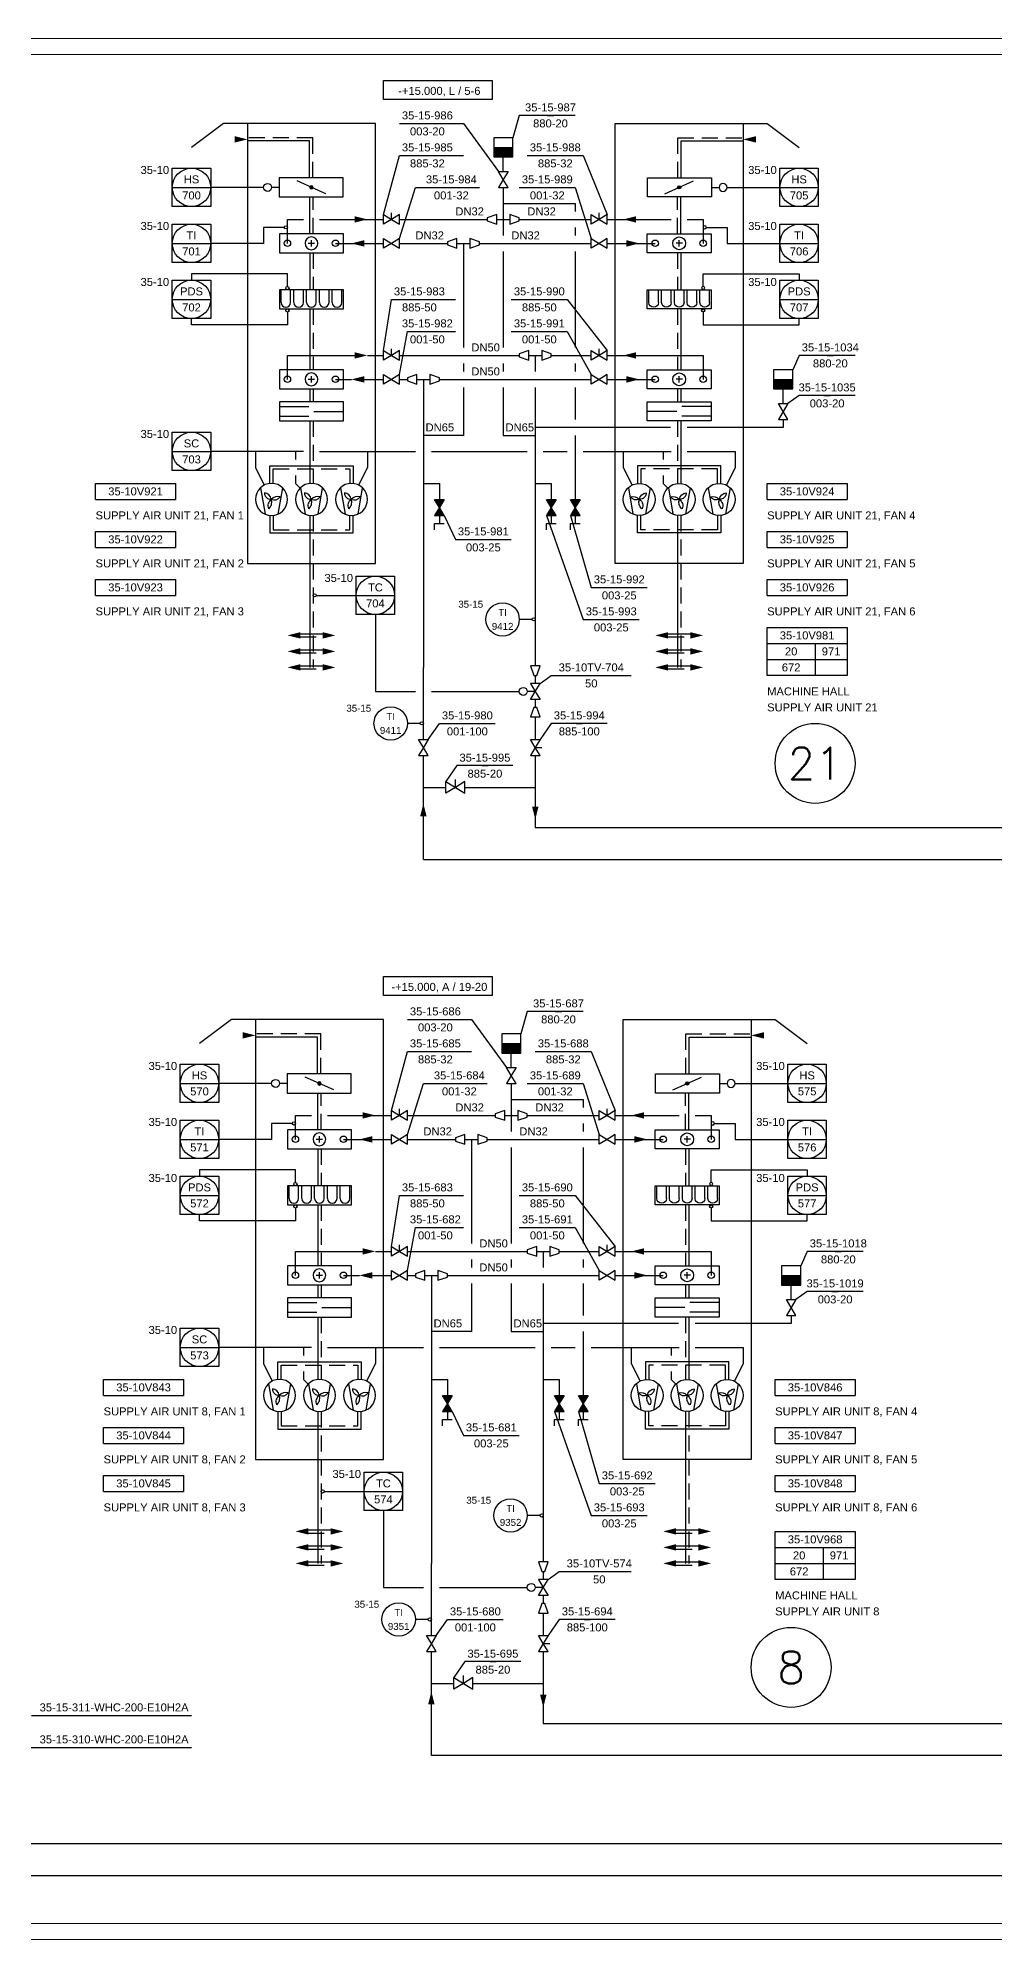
# Model space of a CAD drawing. Header units: millimetres. Extents: x 278 to 9444, y -5 to 599.
# Drawn here: x 3417 to 3716, y 0 to 594 of the extents above; entities that cross this region are included whole.
import ezdxf
from ezdxf.enums import TextEntityAlignment as Align

# ---------------------------------------------------------------- set-up
doc = ezdxf.new("R2010")
doc.units = ezdxf.units.MM
doc.header["$LTSCALE"] = 10
doc.header["$MEASUREMENT"] = 0
doc.linetypes.add('DASHED', pattern=[0.75, 0.5, -0.25])
for name, color, linetype in [('P-A-SHEET', 3, 'Continuous'), ('P-AIR', 7, 'Continuous'), ('P-CVPOS', 7, 'Continuous'), ('P-FAN_POS', 7, 'Continuous'), ('P-FITTINGS', 7, 'Continuous'), ('P-HEATING_WATER', 3, 'Continuous'), ('P-INSTRPOS', 7, 'Continuous'), ('P-INSTRPOS_TEXTS', 7, 'Continuous'), ('P-INSTRU', 7, 'Continuous'), ('P-LINEPOS', 7, 'Continuous'), ('P-OTHER', 7, 'Continuous'), ('P-PUMP_POS', 7, 'Continuous'), ('P-PUMPS', 7, 'Continuous'), ('P-SYMB', 7, 'Continuous'), ('P-TEXT', 7, 'Continuous'), ('P-UNIT', 7, 'Continuous'), ('P-VALVEPOS', 7, 'Continuous'), ('P-VENTS', 7, 'Continuous'), ('P-WATER', 3, 'Continuous')]:
    doc.layers.add(name, color=color, linetype=linetype)
doc.styles.add('ARIAL', font='arial.ttf')
doc.styles.add('ROMANS', font='ROMANS.SHX')

# ---------------------------------------------------------------- blocks, each defined once
blk = doc.blocks.new('P7A5102')
at = {"color": 0, "linetype": 'ByBlock'}
for p, q in [((3, 10), (-3, 10)), ((-3, 10), (-3, -10)), ((3, -10), (3, 10)), ((-1, 0), (1, 0)), ((0, 1), (0, -1)), ((-3, -10), (3, -10))]:
    blk.add_line(p, q, dxfattribs=at)
for start, end in [(90, 270), (270, 90)]:
    blk.add_arc((0, 0), 2, start, end, dxfattribs=at)
blk = doc.blocks.new('P7A5222')
at = {"color": 0, "linetype": 'ByBlock'}
for p, q in [((-1.5, 10), (-1.5, 0.77)), ((1.5, 10), (1.5, 0.77)), ((0, -0.74), (0, -10))]:
    blk.add_line(p, q, dxfattribs=at)
blk.add_lwpolyline([(-3, 10), (-3, -10), (3, -10), (3, 10)], close=True, dxfattribs=at)
blk = doc.blocks.new('P7A0214')
at = {"color": 0, "linetype": 'ByBlock'}
for p, q in [((-3.6, 3.4), (4.6, 2)), ((-3.6, -3.4), (4.6, -2))]:
    blk.add_line(p, q, dxfattribs=at)
blk.add_lwpolyline([(0, 5, 1), (0, -5, 1)], format="xyb", close=True, dxfattribs=at)
for centre, radius, start, end in [((1.93, 2), 2.83, 164.98288, 226.8997), ((-2.2, 0.83), 2.38, 337.75098, 53.61565), ((0.88, -2.55), 2.64, 39.79777, 109.4011), ((0.4, -2.57), 2.53, 99.09028, 170.90972), ((-2, -0.17), 2, 267.13759, 2.86241), ((2, 1.33), 2.44, 214.99202, 292.24902)]:
    blk.add_arc(centre, radius, start, end, dxfattribs=at)
blk = doc.blocks.new('P7A5202')
at = {"linetype": 'Continuous'}
h = blk.add_hatch(color=0, dxfattribs=at)
edge = h.paths.add_edge_path()
edge.add_arc((0, 0), 0.5, 270, 450)
edge.add_arc((0, 0), 0.5, 90, 270)
at = {"color": 0, "linetype": 'ByBlock'}
blk.add_line((-2, -4.5), (2, 4.5), dxfattribs=at)
blk.add_lwpolyline([(3, -9.92), (3, 10.08), (-3, 10.08), (-3, -9.92)], close=True, dxfattribs=at)
at = {"color": 0, "linetype": 'Continuous'}
for start, end in [(90, 270), (270, 90)]:
    blk.add_arc((0, 0), 0.5, start, end, dxfattribs=at)
blk = doc.blocks.new('P7A5106')
at = {"color": 0, "linetype": 'ByBlock'}
for p, q in [((3, 10), (-3, 10)), ((-3, 10), (-3, -10)), ((-1, 9.5), (3, 9.5)), ((-1, 6.5), (3, 6.5)), ((3, -10), (3, 10)), ((-1, 5.5), (3, 5.5)), ((-1, 2.5), (3, 2.5)), ((-1, 1.5), (3, 1.5)), ((-1, -1.5), (3, -1.5)), ((-1, -2.5), (3, -2.5)), ((-1, -5.5), (3, -5.5)), ((-3, -10), (3, -10)), ((-1, -6.5), (3, -6.5)), ((-1, -9.5), (3, -9.5))]:
    blk.add_line(p, q, dxfattribs=at)
for centre in [(-1, 8), (-1, 4), (-1, 0), (-1, -4), (-1, -8)]:
    blk.add_arc(centre, 1.5, 90, 270, dxfattribs=at)
blk = doc.blocks.new('P7A1305')
at = {"color": 0, "linetype": 'ByBlock'}
blk.add_solid([(-4, -1), (-4, 1), (0, 0)], dxfattribs=at)
blk = doc.blocks.new('P7A1210')
at = {"color": 0, "linetype": 'ByBlock'}
blk.add_lwpolyline([(-3, 1.5), (-3, -1.5), (0, -0.5), (0, 0.5)], close=True, dxfattribs=at)
blk = doc.blocks.new('PPI_1204A')
at = {"color": 0, "linetype": 'ByBlock'}
for p, q in [((-6, -6), (-6, 6)), ((-6, 6), (6, 6)), ((6, 6), (6, -6)), ((-6, 0), (6, 0)), ((6, -6), (-6, -6))]:
    blk.add_line(p, q, dxfattribs=at)
blk.add_circle((0, 0), 6, dxfattribs=at)
blk = doc.blocks.new('P7A1100')
at = {"color": 0, "linetype": 'ByBlock'}
for points in [[(-3, -1.8), (-3, 1.8), (0, 0)], [(3, -1.8), (3, 1.8), (0, 0)]]:
    blk.add_lwpolyline(points, close=True, dxfattribs=at)
blk = doc.blocks.new('CVR4349')
at = {"color": 0, "linetype": 'Continuous'}
blk.add_lwpolyline([(-1.5, 4.5, -1), (1.5, 4.5, -1), (-1.5, 4.5)], format="xyb", close=True, dxfattribs=at)
blk.add_lwpolyline([(0, 0), (0, 3)], dxfattribs=at)
at = {"layer": 'P-VENTS', "color": 0, "linetype": 'Continuous'}
for points in [[(-3, -1.8), (-3, 1.8), (0, 0)], [(3, -1.8), (3, 1.8), (0, 0)]]:
    blk.add_lwpolyline(points, close=True, dxfattribs=at)
blk = doc.blocks.new('P7A1172')
at = {"color": 0, "linetype": 'ByBlock'}
blk.add_line((0, 0), (0, 2.5), dxfattribs=at)
for points in [[(-3, 1.8), (0, 0), (-3, -1.8)], [(0, 0), (3, -1.8), (3, 1.8)]]:
    blk.add_lwpolyline(points, close=True, dxfattribs=at)
blk = doc.blocks.new('P7A1208')
at = {"color": 0, "linetype": 'ByBlock'}
for p, q in [((-3, 0), (-3, -3)), ((3, -3), (3, 0)), ((-3, -3), (3, -3))]:
    blk.add_line(p, q, dxfattribs=at)
blk.add_lwpolyline([(3, 3), (-3, 3), (-3, 0), (3, 0)], close=True, dxfattribs=at)
blk.add_solid([(-3, 0), (3, 0), (-3, -3), (3, -3)], dxfattribs=at)
blk = doc.blocks.new('PRR4AF3')
h = blk.add_hatch(color=0)
h.dxf.hatch_style = 1
h.paths.add_polyline_path([(-3, -1.8), (-3, 1.8), (0, 0)])
h.paths.add_polyline_path([(3, -1.8), (3, 1.8), (0, 0)])
at = {"layer": 'P-VENTS', "color": 0, "linetype": 'Continuous'}
for points in [[(-3, -1.8), (-3, 1.8), (0, 0)], [(3, -1.8), (3, 1.8), (0, 0)]]:
    blk.add_lwpolyline(points, close=True, dxfattribs=at)
blk = doc.blocks.new('P7A1212')
at = {"color": 0, "linetype": 'ByBlock'}
for p, q in [((0, -1.5), (0, 1.5)), ((2, -1.5), (0, -1.5))]:
    blk.add_line(p, q, dxfattribs=at)
blk = doc.blocks.new('PPI_0101B')
at = {"color": 0, "linetype": 'ByBlock'}
blk.add_line((0, 1), (0, 5), dxfattribs=at)
blk.add_circle((0, 0.5), 0.5, dxfattribs=at)
blk = doc.blocks.new('PPI_0900A')
at = {"color": 0, "linetype": 'ByBlock'}
blk.add_line((-1, 0), (1, 0), dxfattribs=at)
blk = doc.blocks.new('PPI_1200A')
at = {"color": 0, "linetype": 'ByBlock'}
blk.add_circle((0, 0), 6, dxfattribs=at)
blk = doc.blocks.new('PPI_1000A')
at = {"color": 0, "linetype": 'ByBlock'}
blk.add_line((-1, 0), (1, 0), dxfattribs=at)
blk = doc.blocks.new('PPI_1100A')
at = {"color": 0, "linetype": 'ByBlock'}
blk.add_line((0, 0), (2, 0), dxfattribs=at)
blk = doc.blocks.new('PPI_0601A-25')
at = {"color": 0, "linetype": 'ByBlock'}
for p, q in [((0, 0), (25, 0)), ((0, -15), (0, 0)), ((25, 0), (25, -15)), ((0, -5), (25, -5)), ((15, -5), (15, -15)), ((0, -10), (25, -10)), ((25, -15), (0, -15))]:
    blk.add_line(p, q, dxfattribs=at)
blk = doc.blocks.new('PPI_060AA-25')
at = {"color": 0, "linetype": 'ByBlock'}
for p, q in [((0, -5), (0, 0)), ((0, 0), (25, 0)), ((25, 0), (25, -5)), ((0, -5), (25, -5))]:
    blk.add_line(p, q, dxfattribs=at)

msp = doc.modelspace()

# ---------------------------------------------------------------- linework, layer by layer
at = {"layer": 'P-A-SHEET', "color": 7, "const_width": 0.35}
for points in [[(282.5, 0), (9438.5, 0), (9438.5, 594), (282.5, 594)], [(287.5, 5), (9433.5, 5), (9433.5, 589), (287.5, 589)]]:
    msp.add_lwpolyline(points, close=True, dxfattribs=at)
at = {"layer": 'P-AIR', "linetype": 'DASHED'}
for points in [[(3502.92, 550.5), (3502.92, 563), (3482.5, 563)], [(3617.08, 550.5), (3617.08, 563), (3637.5, 563)], [(3503, 533), (3503, 544.5)], [(3617, 533), (3617, 544.5)], [(3503, 527.04), (3503, 515.54)], [(3617, 527.04), (3617, 515.54)], [(3503, 509.54), (3503, 490.54)], [(3617, 509.54), (3617, 490.54)], [(3503, 484.54), (3503, 480.5)], [(3617, 484.54), (3617, 480.5)], [(3503, 474.5), (3503, 454.97)], [(3617, 474.5), (3617, 454.97)], [(3490.5, 455), (3490.5, 459.5), (3514.5, 459.5), (3514.5, 455)], [(3629.5, 455), (3629.5, 459.5), (3605.5, 459.5), (3605.5, 455)], [(3490.5, 445), (3490.5, 440.5), (3514.5, 440.5), (3514.5, 445)], [(3503, 445), (3503, 397.5)], [(3629.5, 445), (3629.5, 440.5), (3605.5, 440.5), (3605.5, 445)], [(3618, 445), (3618, 397.5)], [(3499, 407), (3506, 407)], [(3614, 407), (3621, 407)], [(3499, 402), (3506, 402)], [(3614, 402), (3621, 402)], [(3499, 397), (3506, 397)], [(3614, 397), (3621, 397)], [(3505.42, 270.5), (3505.42, 283), (3485, 283)], [(3619.58, 270.5), (3619.58, 283), (3640, 283)], [(3505.5, 253), (3505.5, 264.5)], [(3619.5, 253), (3619.5, 264.5)], [(3505.5, 247.04), (3505.5, 235.54)], [(3619.5, 247.04), (3619.5, 235.54)], [(3505.5, 229.54), (3505.5, 210.54)], [(3619.5, 229.54), (3619.5, 210.54)], [(3505.5, 204.54), (3505.5, 200.5)], [(3619.5, 204.54), (3619.5, 200.5)], [(3505.5, 194.5), (3505.5, 174.97)], [(3619.5, 194.5), (3619.5, 174.97)], [(3493, 175), (3493, 179.5), (3517, 179.5), (3517, 175)], [(3632, 175), (3632, 179.5), (3608, 179.5), (3608, 175)], [(3493, 165), (3493, 160.5), (3517, 160.5), (3517, 165)], [(3505.5, 165), (3505.5, 117.5)], [(3632, 165), (3632, 160.5), (3608, 160.5), (3608, 165)], [(3620.5, 165), (3620.5, 117.5)], [(3501.5, 127), (3508.5, 127)], [(3616.5, 127), (3623.5, 127)], [(3501.5, 122), (3508.5, 122)], [(3616.5, 122), (3623.5, 122)], [(3501.5, 117), (3508.5, 117)], [(3616.5, 117), (3623.5, 117)]]:
    msp.add_lwpolyline(points, dxfattribs=at)
at = {"layer": 'P-AIR'}
for points in [[(3501.92, 550.5), (3501.92, 562), (3482.5, 562)], [(3618.08, 550.5), (3618.08, 562), (3637.5, 562)], [(3502, 533), (3502, 544.5)], [(3618, 533), (3618, 544.5)], [(3502, 527.04), (3502, 515.54)], [(3618, 527.04), (3618, 515.54)], [(3502, 509.54), (3502, 490.54)], [(3618, 509.54), (3618, 490.54)], [(3502, 484.54), (3502, 480.5)], [(3618, 484.54), (3618, 480.5)], [(3502, 474.5), (3502, 454.97)], [(3618, 474.5), (3618, 454.97)], [(3489.5, 455), (3489.5, 460.5), (3515.5, 460.5), (3515.5, 455)], [(3630.5, 455), (3630.5, 460.5), (3604.5, 460.5), (3604.5, 455)], [(3489.5, 445), (3489.5, 439.5), (3515.5, 439.5), (3515.5, 445)], [(3502, 445), (3502, 397.5)], [(3630.5, 445), (3630.5, 439.5), (3604.5, 439.5), (3604.5, 445)], [(3617, 445), (3617, 397.5)], [(3499, 408), (3506, 408)], [(3614, 408), (3621, 408)], [(3499, 403), (3506, 403)], [(3614, 403), (3621, 403)], [(3499, 398), (3506, 398)], [(3614, 398), (3621, 398)], [(3504.42, 270.5), (3504.42, 282), (3485, 282)], [(3620.58, 270.5), (3620.58, 282), (3640, 282)], [(3504.5, 253), (3504.5, 264.5)], [(3620.5, 253), (3620.5, 264.5)], [(3504.5, 247.04), (3504.5, 235.54)], [(3620.5, 247.04), (3620.5, 235.54)], [(3504.5, 229.54), (3504.5, 210.54)], [(3620.5, 229.54), (3620.5, 210.54)], [(3504.5, 204.54), (3504.5, 200.5)], [(3620.5, 204.54), (3620.5, 200.5)], [(3504.5, 194.5), (3504.5, 174.97)], [(3620.5, 194.5), (3620.5, 174.97)], [(3492, 175), (3492, 180.5), (3518, 180.5), (3518, 175)], [(3633, 175), (3633, 180.5), (3607, 180.5), (3607, 175)], [(3492, 165), (3492, 159.5), (3518, 159.5), (3518, 165)], [(3504.5, 165), (3504.5, 117.5)], [(3633, 165), (3633, 159.5), (3607, 159.5), (3607, 165)], [(3619.5, 165), (3619.5, 117.5)], [(3501.5, 128), (3508.5, 128)], [(3616.5, 128), (3623.5, 128)], [(3501.5, 123), (3508.5, 123)], [(3616.5, 123), (3623.5, 123)], [(3501.5, 118), (3508.5, 118)], [(3616.5, 118), (3623.5, 118)]]:
    msp.add_lwpolyline(points, dxfattribs=at)
at = {"layer": 'P-CVPOS'}
for points in [[(3574, 392.5), (3577.5, 395), (3602.5, 395)], [(3576.5, 112.5), (3580, 115), (3602.5, 115)]]:
    msp.add_lwpolyline(points, dxfattribs=at)
at = {"layer": 'P-HEATING_WATER'}
for points in [[(3562.5, 552.5), (3562.5, 557.5)], [(3650, 480), (3650, 485)], [(3565, 272.5), (3565, 277.5)], [(3652.5, 200), (3652.5, 205)]]:
    msp.add_lwpolyline(points, dxfattribs=at)
at = {"layer": 'P-INSTRPOS'}
for points in [[(3487.5, 547.5), (3471, 547.5)], [(3632.5, 547.5), (3649, 547.5)], [(3490, 535), (3487.5, 535), (3487.5, 530), (3471, 530)], [(3630, 535), (3632.5, 535), (3632.5, 530), (3649, 530)], [(3495, 520.54), (3465, 520.54), (3465, 518.5)], [(3625, 520.54), (3655, 520.54), (3655, 518.5)], [(3495, 504.54), (3465, 504.54), (3465, 506.5)], [(3625, 504.54), (3655, 504.54), (3655, 506.5)], [(3500, 465), (3471, 465)], [(3507.5, 420), (3516.5, 420)], [(3522.5, 414), (3522.5, 390), (3535, 390)], [(3490, 267.5), (3473.5, 267.5)], [(3635, 267.5), (3651.5, 267.5)], [(3492.5, 255), (3490, 255), (3490, 250), (3473.5, 250)], [(3632.5, 255), (3635, 255), (3635, 250), (3651.5, 250)], [(3497.5, 240.54), (3467.5, 240.54), (3467.5, 238.5)], [(3497.5, 240.54), (3467.5, 240.54), (3467.5, 238.5)], [(3627.5, 240.54), (3657.5, 240.54), (3657.5, 238.5)], [(3497.5, 224.54), (3467.5, 224.54), (3467.5, 226.5)], [(3497.5, 224.54), (3467.5, 224.54), (3467.5, 226.5)], [(3627.5, 224.54), (3657.5, 224.54), (3657.5, 226.5)], [(3502.5, 185), (3473.5, 185)], [(3525, 134), (3525, 110), (3537.5, 110)]]:
    msp.add_lwpolyline(points, dxfattribs=at)
at = {"layer": 'P-INSTRU'}
msp.add_lwpolyline([(3510, 140), (3519, 140)], dxfattribs=at)
for centre in [(3495, 530.04), (3510, 530.04), (3610, 530.04), (3625, 530.04), (3495, 487.54), (3510, 487.54), (3610, 487.54), (3625, 487.54), (3497.5, 250.04), (3512.5, 250.04), (3612.5, 250.04), (3627.5, 250.04), (3497.5, 207.54), (3512.5, 207.54), (3612.5, 207.54), (3627.5, 207.54)]:
    msp.add_circle(centre, 1, dxfattribs=at)
at = {"layer": 'P-OTHER'}
for points in [[(3524.99, 580.93), (3559.03, 580.93), (3559.03, 575), (3524.99, 575), (3524.99, 580.93)], [(3530, 567.5), (3550, 567.5), (3561, 552.5)], [(3585, 570), (3567.5, 570), (3565.5, 563)], [(3570, 557.5), (3587.5, 557.5), (3595, 539)], [(3567.5, 547.5), (3585, 547.5), (3590, 531.5)], [(3565, 512.5), (3582.5, 512.5), (3595, 496.5)], [(3565, 502.5), (3582.5, 502.5), (3590, 489)], [(3672.5, 495), (3655, 495), (3653, 490.5)], [(3672.5, 482.5), (3655, 482.5), (3651.5, 480)], [(3485, 465), (3485, 460), (3487.76, 454.47)], [(3497.5, 465), (3497.5, 462.5)], [(3505, 465), (3535, 465)], [(3505, 465), (3520, 465), (3520, 460), (3517.24, 454.47)], [(3540, 465), (3570, 465)], [(3575, 465), (3582.5, 465)], [(3587.5, 465), (3615, 465)], [(3600, 465), (3600, 460), (3602.76, 454.47)], [(3612.5, 465), (3612.5, 462.5)], [(3620, 465), (3635, 465), (3635, 460), (3632.24, 454.47)], [(3497.5, 457.5), (3497.5, 455), (3498.96, 453.54)], [(3612.5, 457.5), (3612.5, 455), (3613.96, 453.54)], [(3540, 390), (3567.5, 390)], [(3595, 380), (3577.5, 380), (3574, 375)], [(3565.5, 366.8), (3548, 366.8), (3544.5, 361.8)], [(3524.99, 300.92), (3559.03, 300.92), (3559.03, 295), (3524.99, 295), (3524.99, 300.92)], [(3532.5, 287.5), (3552.5, 287.5), (3563.5, 272.5)], [(3587.5, 290), (3570, 290), (3568, 283)], [(3572.5, 277.5), (3590, 277.5), (3597.5, 259)], [(3570, 267.5), (3587.5, 267.5), (3592.5, 251.5)], [(3567.5, 232.5), (3585, 232.5), (3597.5, 216.5)], [(3567.5, 222.5), (3585, 222.5), (3592.5, 209)], [(3675, 215), (3657.5, 215), (3655.5, 210.5)], [(3675, 202.5), (3657.5, 202.5), (3654, 200)], [(3487.5, 185), (3487.5, 180), (3490.26, 174.47)], [(3500, 185), (3500, 182.5)], [(3507.5, 185), (3522.5, 185), (3522.5, 180), (3519.74, 174.47)], [(3507.5, 185), (3537.5, 185)], [(3542.5, 185), (3572.5, 185)], [(3577.5, 185), (3585, 185)], [(3590, 185), (3617.5, 185)], [(3602.5, 185), (3602.5, 180), (3605.26, 174.47)], [(3615, 185), (3615, 182.5)], [(3622.5, 185), (3637.5, 185), (3637.5, 180), (3634.74, 174.47)], [(3500, 177.5), (3500, 175), (3501.46, 173.54)], [(3615, 177.5), (3615, 175), (3616.46, 173.54)], [(3542.5, 110), (3570, 110)], [(3597.5, 100), (3580, 100), (3576.5, 95)], [(3568, 86.8), (3550.5, 86.8), (3547, 81.8)], [(3415, 70), (3465, 70)], [(3405, 60), (3465, 60)]]:
    msp.add_lwpolyline(points, dxfattribs=at)
at = {"layer": 'P-OTHER', "color": 0, "linetype": 'Continuous'}
for points in [[(3488.8, 546.25, -1), (3488.8, 548.75, -1), (3488.8, 546.25)], [(3631.2, 546.25, 1), (3631.2, 548.75, 1), (3631.2, 546.25)], [(3491.3, 266.25, -1), (3491.3, 268.75, -1), (3491.3, 266.25)], [(3633.7, 266.25, 1), (3633.7, 268.75, 1), (3633.7, 266.25)]]:
    msp.add_lwpolyline(points, format="xyb", close=True, dxfattribs=at)
for points in [[(3492.42, 547.5), (3490.05, 547.5)], [(3627.58, 547.5), (3629.95, 547.5)], [(3494.92, 267.5), (3492.55, 267.5)], [(3630.08, 267.5), (3632.45, 267.5)]]:
    msp.add_lwpolyline(points, dxfattribs=at)
at = {"layer": 'P-OTHER'}
for centre in [(3660, 367.5), (3652.5, 85)]:
    msp.add_circle(centre, 12.5, dxfattribs=at)
at = {"layer": 'P-UNIT'}
for points in [[(3482.5, 567.5), (3475, 567.5), (3465, 560)], [(3637.5, 567.5), (3645, 567.5), (3655, 560)], [(3485, 287.5), (3477.5, 287.5), (3467.5, 280)], [(3640, 287.5), (3647.5, 287.5), (3657.5, 280)]]:
    msp.add_lwpolyline(points, dxfattribs=at)
for points in [[(3522.5, 430), (3522.5, 567.5), (3482.5, 567.5), (3482.5, 430)], [(3597.5, 430), (3597.5, 567.5), (3637.5, 567.5), (3637.5, 430)], [(3525, 150), (3525, 287.5), (3485, 287.5), (3485, 150)], [(3600, 150), (3600, 287.5), (3640, 287.5), (3640, 150)]]:
    msp.add_lwpolyline(points, close=True, dxfattribs=at)
at = {"layer": 'P-VALVEPOS'}
for points in [[(3525, 539), (3530, 557.5), (3550, 557.5)], [(3530, 531.5), (3535, 547.5), (3555, 547.5)], [(3525, 496.5), (3527.5, 512.5), (3547.5, 512.5)], [(3530, 489), (3532.5, 502.5), (3547.5, 502.5)], [(3544, 445), (3547.5, 437.5), (3565, 437.5)], [(3576, 445), (3587.5, 412.5), (3605, 412.5)], [(3583.5, 445), (3590, 422.5), (3607.5, 422.5)], [(3539, 375), (3542.5, 380), (3560, 380)], [(3527.5, 259), (3532.5, 277.5), (3552.5, 277.5)], [(3532.5, 251.5), (3537.5, 267.5), (3557.5, 267.5)], [(3527.5, 216.5), (3530, 232.5), (3550, 232.5)], [(3532.5, 209), (3535, 222.5), (3550, 222.5)], [(3546.5, 165), (3550, 157.5), (3567.5, 157.5)], [(3578.5, 165), (3590, 132.5), (3607.5, 132.5)], [(3586, 165), (3592.5, 142.5), (3610, 142.5)], [(3541.5, 95), (3545, 100), (3562.5, 100)]]:
    msp.add_lwpolyline(points, dxfattribs=at)
at = {"layer": 'P-WATER'}
for points in [[(3562.5, 547.5), (3562.5, 537.5)], [(3562.5, 542.5), (3585, 542.5), (3585, 540)], [(3495, 530), (3495, 537.5), (3500, 537.5)], [(3505, 537.5), (3525, 537.5)], [(3530, 537.5), (3557.5, 537.5)], [(3560.5, 537.5), (3564.5, 537.5)], [(3562.5, 537.5), (3562.5, 532.5)], [(3567.5, 537.5), (3590, 537.5)], [(3585, 535), (3585, 532.5)], [(3595, 537.5), (3615, 537.5)], [(3620, 537.5), (3625, 537.5), (3625, 530)], [(3510, 530), (3525, 530)], [(3530, 530), (3545, 530)], [(3548, 530), (3552, 530)], [(3550, 530), (3550, 497.5)], [(3555, 530), (3590, 530)], [(3595, 530), (3610, 530)], [(3562.5, 527.5), (3562.5, 497.5)], [(3585, 527.5), (3585, 497.5)], [(3495, 487.5), (3495, 495), (3516, 495)], [(3520, 495), (3525, 495)], [(3530, 495), (3567.5, 495)], [(3570.5, 495), (3574.5, 495)], [(3572.5, 495), (3572.5, 490)], [(3577.5, 495), (3590, 495)], [(3595, 495), (3625, 495), (3625, 487.5)], [(3510, 487.5), (3515, 487.5)], [(3519, 487.5), (3525, 487.5)], [(3530, 487.5), (3532.5, 487.5)], [(3535.5, 487.5), (3539.5, 487.5)], [(3537.5, 487.5), (3537.5, 397.5)], [(3542.5, 487.5), (3590, 487.5)], [(3550, 492.5), (3550, 490)], [(3562.5, 492.5), (3562.5, 490)], [(3585, 492.5), (3585, 490)], [(3595, 487.5), (3610, 487.5)], [(3550, 485), (3550, 470)], [(3562.5, 485), (3562.5, 470)], [(3572.5, 485), (3572.5, 470)], [(3585, 485), (3585, 475)], [(3550, 470), (3537.5, 470)], [(3562.5, 470), (3572.5, 470)], [(3614.76, 472.5), (3572.5, 472.5)], [(3572.5, 470), (3572.5, 398)], [(3585, 470), (3585, 450)], [(3650, 475), (3650, 472.5), (3620, 472.5)], [(3537.5, 455), (3542.5, 455), (3542.5, 450)], [(3572.5, 455), (3577.5, 455), (3577.5, 450)], [(3542.5, 445), (3542.5, 442.5)], [(3577.5, 445), (3577.5, 442.5)], [(3585, 445), (3585, 442.5)], [(3537.5, 375), (3537.5, 397.5)], [(3572.5, 395), (3572.5, 392.5)], [(3572.5, 387.5), (3572.5, 385)], [(3572.5, 382), (3572.5, 375)], [(3537.5, 337.5), (3537.5, 367.5), (3537.5, 370)], [(3572.5, 370), (3572.5, 347.5)], [(3537.5, 360), (3544.5, 360)], [(3550.5, 360), (3572.5, 360)], [(3572.5, 347.5), (3840, 347.5)], [(3537.5, 337.5), (3840, 337.5)], [(3565, 267.5), (3565, 257.5)], [(3565, 262.5), (3587.5, 262.5), (3587.5, 260)], [(3497.5, 250), (3497.5, 257.5), (3502.5, 257.5)], [(3507.5, 257.5), (3527.5, 257.5)], [(3532.5, 257.5), (3560, 257.5)], [(3563, 257.5), (3567, 257.5)], [(3565, 257.5), (3565, 252.5)], [(3570, 257.5), (3592.5, 257.5)], [(3597.5, 257.5), (3617.5, 257.5)], [(3622.5, 257.5), (3627.5, 257.5), (3627.5, 250)], [(3512.5, 250), (3527.5, 250)], [(3532.5, 250), (3547.5, 250)], [(3550.5, 250), (3554.5, 250)], [(3552.5, 250), (3552.5, 217.5)], [(3557.5, 250), (3592.5, 250)], [(3587.5, 255), (3587.5, 252.5)], [(3597.5, 250), (3612.5, 250)], [(3565, 247.5), (3565, 217.5)], [(3587.5, 247.5), (3587.5, 217.5)], [(3497.5, 207.5), (3497.5, 215), (3518.5, 215)], [(3522.5, 215), (3527.5, 215)], [(3532.5, 215), (3570, 215)], [(3573, 215), (3577, 215)], [(3575, 215), (3575, 210)], [(3580, 215), (3592.5, 215)], [(3597.5, 215), (3627.5, 215), (3627.5, 207.5)], [(3552.5, 212.5), (3552.5, 210)], [(3565, 212.5), (3565, 210)], [(3587.5, 212.5), (3587.5, 210)], [(3512.5, 207.5), (3517.5, 207.5)], [(3521.5, 207.5), (3527.5, 207.5)], [(3532.5, 207.5), (3535, 207.5)], [(3538, 207.5), (3542, 207.5)], [(3540, 207.5), (3540, 117.5)], [(3545, 207.5), (3592.5, 207.5)], [(3552.5, 205), (3552.5, 190)], [(3565, 205), (3565, 190)], [(3575, 205), (3575, 190)], [(3587.5, 205), (3587.5, 195)], [(3597.5, 207.5), (3612.5, 207.5)], [(3617.26, 192.5), (3575, 192.5)], [(3652.5, 195), (3652.5, 192.5), (3622.5, 192.5)], [(3552.5, 190), (3540, 190)], [(3565, 190), (3575, 190)], [(3575, 190), (3575, 118)], [(3587.5, 190), (3587.5, 170)], [(3540, 175), (3545, 175), (3545, 170)], [(3575, 175), (3580, 175), (3580, 170)], [(3545, 165), (3545, 162.5)], [(3580, 165), (3580, 162.5)], [(3587.5, 165), (3587.5, 162.5)], [(3540, 95), (3540, 117.5)], [(3575, 115), (3575, 112.5)], [(3575, 107.5), (3575, 105)], [(3575, 102), (3575, 95)], [(3840, 57.5), (3540, 57.5), (3540, 90)], [(3575, 90), (3575, 67.5), (3840, 67.5)], [(3398, 20), (6805, 20), (6805, 88.7)], [(3540, 80), (3547, 80)], [(3553, 80), (3575, 80)], [(3398, 30), (6788.5, 30)]]:
    msp.add_lwpolyline(points, dxfattribs=at)

# ---------------------------------------------------------------- block references
at = {"layer": 'P-CVPOS', "color": 140}
for p in [(3590, 395), (3592.5, 115)]:
    msp.add_blockref('PPI_1000A', p, dxfattribs=at)
at = {"layer": 'P-FAN_POS', "color": 140}
for name, p in [('PPI_060AA-25', (3435, 455)), ('PPI_060AA-25', (3645, 455)), ('PPI_060AA-25', (3435, 440)), ('PPI_060AA-25', (3645, 440)), ('PPI_060AA-25', (3435, 425)), ('PPI_060AA-25', (3645, 425)), ('PPI_0601A-25', (3645, 410)), ('PPI_060AA-25', (3437.5, 175)), ('PPI_060AA-25', (3647.5, 175)), ('PPI_060AA-25', (3437.5, 160)), ('PPI_060AA-25', (3647.5, 160)), ('PPI_060AA-25', (3437.5, 145)), ('PPI_060AA-25', (3647.5, 145)), ('PPI_0601A-25', (3647.5, 127.5))]:
    msp.add_blockref(name, p, dxfattribs=at)
at = {"layer": 'P-FITTINGS'}
for p, rotation in [((3557.5, 537.5), 180), ((3545, 530), 180), ((3567.5, 495), 180), ((3532.5, 487.5), 180), ((3532.5, 487.5), 180), ((3572.5, 395), 270), ((3572.5, 385), 89.99999999999999), ((3560, 257.5), 180), ((3547.5, 250), 180), ((3570, 215), 180), ((3535, 207.5), 180), ((3535, 207.5), 180), ((3575, 115), 270), ((3575, 105), 89.99999999999999)]:
    msp.add_blockref('P7A1210', p, dxfattribs=dict(at, rotation=rotation))
for p in [(3567.5, 537.5), (3555, 530), (3577.5, 495), (3542.5, 487.5), (3542.5, 487.5), (3570, 257.5), (3557.5, 250), (3580, 215), (3545, 207.5), (3545, 207.5)]:
    msp.add_blockref('P7A1210', p, dxfattribs=at)
at = {"layer": 'P-INSTRPOS', "color": 140}
for p in [(3465, 547.5), (3655, 547.5), (3465, 530), (3655, 530), (3465, 512.5), (3655, 512.5), (3465, 465), (3522.5, 420), (3467.5, 267.5), (3657.5, 267.5), (3467.5, 250), (3657.5, 250), (3467.5, 232.5), (3657.5, 232.5), (3467.5, 185), (3525, 140)]:
    msp.add_blockref('PPI_1204A', p, dxfattribs=at)
at = {"layer": 'P-INSTRPOS', "color": 140, "xscale": 0.87, "yscale": 0.87, "zscale": 0.87}
for p in [(3562.28, 412.5), (3527.28, 380), (3564.78, 132.5), (3529.78, 100)]:
    msp.add_blockref('PPI_1200A', p, dxfattribs=at)
at = {"layer": 'P-INSTRU', "color": 140}
for p, rotation in [((3495, 535), 90), ((3495, 509.54), 180), ((3625, 509.54), 180), ((3503, 420), 270), ((3572.5, 412.5), 90), ((3537.5, 380), 90), ((3497.5, 255), 90), ((3497.5, 229.54), 180), ((3627.5, 229.54), 180), ((3505.5, 140), 270), ((3575, 132.5), 90), ((3540, 100), 90)]:
    msp.add_blockref('PPI_0101B', p, dxfattribs=dict(at, rotation=rotation))
at = {"layer": 'P-INSTRU', "color": 140, "xscale": -1, "rotation": 270}
for p in [(3625, 535), (3627.5, 255)]:
    msp.add_blockref('PPI_0101B', p, dxfattribs=at)
at = {"layer": 'P-INSTRU', "color": 140}
for p in [(3495, 515.54), (3497.5, 235.54)]:
    msp.add_blockref('PPI_0101B', p, dxfattribs=at)
at = {"layer": 'P-INSTRU', "color": 140, "xscale": -1}
for p in [(3625, 515.54), (3627.5, 235.54)]:
    msp.add_blockref('PPI_0101B', p, dxfattribs=at)
at = {"layer": 'P-LINEPOS', "color": 140}
for p in [(3417.5, 70), (3417.5, 60)]:
    msp.add_blockref('PPI_1100A', p, dxfattribs=at)
at = {"layer": 'P-PUMPS', "rotation": 270}
for p in [(3490, 450), (3502.5, 450), (3515, 450), (3492.5, 170), (3505, 170), (3517.5, 170)]:
    msp.add_blockref('P7A0214', p, dxfattribs=at)
at = {"layer": 'P-PUMPS', "xscale": -1}
for p, rotation in [((3605, 450), 90), ((3617.5, 450), 90), ((3630, 450), 90), ((3607.5, 170), 89.99999999999999), ((3620, 170), 89.99999999999999), ((3632.5, 170), 89.99999999999999)]:
    msp.add_blockref('P7A0214', p, dxfattribs=dict(at, rotation=rotation))
at = {"layer": 'P-SYMB'}
for name, p in [('P7A1305', (3482.5, 562.5)), ('P7A1208', (3562.5, 560)), ('P7A1305', (3520, 537.5)), ('P7A1305', (3520, 495)), ('P7A1208', (3650, 487.5)), ('P7A1305', (3510, 407.5)), ('P7A1305', (3625, 407.5)), ('P7A1305', (3510, 402.5)), ('P7A1305', (3510, 397.5)), ('P7A1305', (3625, 402.5)), ('P7A1305', (3625, 397.5)), ('P7A1305', (3485, 282.5)), ('P7A1208', (3565, 280)), ('P7A1305', (3522.5, 257.5)), ('P7A1305', (3522.5, 215)), ('P7A1208', (3652.5, 207.5)), ('P7A1305', (3512.5, 127.5)), ('P7A1305', (3627.5, 127.5)), ('P7A1305', (3512.5, 122.5)), ('P7A1305', (3627.5, 122.5)), ('P7A1305', (3512.5, 117.5)), ('P7A1305', (3627.5, 117.5))]:
    msp.add_blockref(name, p, dxfattribs=at)
at = {"layer": 'P-SYMB', "xscale": -1}
for p in [(3637.5, 562.5), (3600, 537.5), (3600, 495), (3640, 282.5), (3602.5, 257.5), (3602.5, 215)]:
    msp.add_blockref('P7A1305', p, dxfattribs=at)
at = {"layer": 'P-SYMB'}
for name, p, rotation in [('P7A5202', (3502.5, 547.5), 90), ('P7A5102', (3502.5, 530.04), 90), ('P7A1305', (3515, 530), 180), ('P7A5106', (3502.5, 512.54), 90), ('P7A5102', (3502.5, 487.54), 90), ('P7A1305', (3515, 487.5), 180), ('P7A5222', (3502.5, 477.5), 90), ('P7A1212', (3542.5, 442.5), 270), ('P7A1212', (3577.5, 442.5), 270), ('P7A1212', (3585, 442.5), 270), ('P7A1305', (3495, 407.5), 180), ('P7A1305', (3610, 407.5), 180), ('P7A1305', (3495, 402.5), 180), ('P7A1305', (3495, 397.5), 180), ('P7A1305', (3610, 402.5), 180), ('P7A1305', (3610, 397.5), 180), ('P7A1305', (3537.5, 355), 90), ('P7A1305', (3572.5, 350), 270), ('P7A5202', (3505, 267.5), 90), ('P7A5102', (3505, 250.04), 90), ('P7A1305', (3517.5, 250), 180), ('P7A5106', (3505, 232.54), 90), ('P7A5102', (3505, 207.54), 90), ('P7A1305', (3517.5, 207.5), 180), ('P7A5222', (3505, 197.5), 90), ('P7A1212', (3545, 162.5), 270), ('P7A1212', (3580, 162.5), 270), ('P7A1212', (3587.5, 162.5), 270), ('P7A1305', (3497.5, 127.5), 180), ('P7A1305', (3612.5, 127.5), 180), ('P7A1305', (3497.5, 122.5), 180), ('P7A1305', (3612.5, 122.5), 180), ('P7A1305', (3497.5, 117.5), 180), ('P7A1305', (3612.5, 117.5), 180), ('P7A1305', (3540, 77.5), 90), ('P7A1305', (3575, 72.5), 270)]:
    msp.add_blockref(name, p, dxfattribs=dict(at, rotation=rotation))
at = {"layer": 'P-SYMB', "xscale": -1}
for name, p, rotation in [('P7A5202', (3617.5, 547.5), 270), ('P7A1305', (3605, 530), 180), ('P7A5102', (3617.5, 530.04), 270), ('P7A5106', (3617.5, 512.54), 270), ('P7A1305', (3605, 487.5), 180), ('P7A5102', (3617.5, 487.54), 270), ('P7A5222', (3617.5, 477.5), 270), ('P7A5202', (3620, 267.5), 270), ('P7A1305', (3607.5, 250), 180), ('P7A5102', (3620, 250.04), 270), ('P7A5106', (3620, 232.54), 270), ('P7A1305', (3607.5, 207.5), 180), ('P7A5102', (3620, 207.54), 270), ('P7A5222', (3620, 197.5), 270)]:
    msp.add_blockref(name, p, dxfattribs=dict(at, rotation=rotation))
at = {"layer": 'P-VALVEPOS', "color": 140}
for p in [(3538.75, 567.5), (3577.25, 570), (3538.75, 557.5), (3578.75, 557.5), (3546.25, 547.5), (3576.25, 547.5), (3536.25, 512.5), (3573.75, 512.5), (3538.75, 502.5), (3573.75, 502.5), (3664.75, 495), (3663.75, 482.5), (3556.25, 437.5), (3598.75, 422.5), (3596.25, 412.5), (3551.25, 380), (3586.25, 380), (3556.75, 366.8), (3541.25, 287.5), (3579.75, 290), (3541.25, 277.5), (3581.25, 277.5), (3548.75, 267.5), (3578.75, 267.5), (3538.75, 232.5), (3576.25, 232.5), (3541.25, 222.5), (3576.25, 222.5), (3667.25, 215), (3666.25, 202.5), (3558.75, 157.5), (3601.25, 142.5), (3598.75, 132.5), (3553.75, 100), (3588.75, 100), (3559.25, 86.8)]:
    msp.add_blockref('PPI_0900A', p, dxfattribs=at)
at = {"layer": 'P-VENTS'}
for name, p, xscale, yscale, zscale, rotation in [('P7A1100', (3562.5, 550), 0.8333333333333144, 0.8333333333333144, 0.8333333333333144, 270), ('P7A1100', (3650, 477.5), 0.8333333333333144, 0.8333333333333144, 0.8333333333333144, 270), ('PRR4AF3', (3542.5, 447.5), 0.8333333333339399, 0.8333333333339399, 0.8333333333339399, 270), ('PRR4AF3', (3577.5, 447.5), 0.8333333333339399, 0.8333333333339399, 0.8333333333339399, 270), ('PRR4AF3', (3585, 447.5), 0.8333333333339399, 0.8333333333339399, 0.8333333333339399, 270), ('CVR4349', (3572.5, 390), 0.8333333333339399, 0.8333333333339399, 0.8333333333339399, 89.99999999999999), ('P7A1100', (3537.5, 372.5), 0.8333333333339399, 0.8333333333339399, 0.8333333333339399, 270), ('P7A1172', (3572.5, 372.5), 0.8333333333339399, 0.8333333333339399, 0.8333333333339399, 270), ('P7A1100', (3565, 270), 0.8333333333333144, 0.8333333333333144, 0.8333333333333144, 270), ('P7A1100', (3652.5, 197.5), 0.8333333333333144, 0.8333333333333144, 0.8333333333333144, 270), ('PRR4AF3', (3545, 167.5), 0.8333333333339399, 0.8333333333339399, 0.8333333333339399, 270), ('PRR4AF3', (3580, 167.5), 0.8333333333339399, 0.8333333333339399, 0.8333333333339399, 270), ('PRR4AF3', (3587.5, 167.5), 0.8333333333339399, 0.8333333333339399, 0.8333333333339399, 270), ('CVR4349', (3575, 110), 0.8333333333339399, 0.8333333333339399, 0.8333333333339399, 89.99999999999999), ('P7A1100', (3540, 92.5), 0.8333333333339399, 0.8333333333339399, 0.8333333333339399, 270), ('P7A1172', (3575, 92.5), 0.8333333333339399, 0.8333333333339399, 0.8333333333339399, 270)]:
    msp.add_blockref(name, p, dxfattribs=dict(at, xscale=xscale, yscale=yscale, zscale=zscale, rotation=rotation))
at = {"layer": 'P-VENTS', "xscale": 0.8333333333339399, "yscale": 0.8333333333339399, "zscale": 0.8333333333339399}
for name, p in [('P7A1172', (3527.5, 537.5)), ('P7A1172', (3592.5, 537.5)), ('P7A1100', (3527.5, 530)), ('P7A1100', (3592.5, 530)), ('P7A1172', (3527.5, 495)), ('P7A1172', (3592.5, 495)), ('P7A1100', (3527.5, 487.5)), ('P7A1100', (3592.5, 487.5)), ('P7A1172', (3530, 257.5)), ('P7A1172', (3595, 257.5)), ('P7A1100', (3530, 250)), ('P7A1100', (3595, 250)), ('P7A1172', (3530, 215)), ('P7A1172', (3595, 215)), ('P7A1100', (3530, 207.5)), ('P7A1100', (3595, 207.5))]:
    msp.add_blockref(name, p, dxfattribs=at)
at = {"layer": 'P-VENTS'}
for p in [(3547.5, 360), (3550, 80)]:
    msp.add_blockref('P7A1172', p, dxfattribs=at)

# ---------------------------------------------------------------- texts
at = {"layer": 'P-CVPOS', "color": 140, "style": 'ARIAL'}
for s, p in [('35-10TV-704', (3590, 397.5)), ('50', (3590, 392.5)), ('35-10TV-574', (3592.5, 117.5)), ('50', (3592.5, 112.5))]:
    msp.add_text(s, height=2.5, dxfattribs=at).set_placement(p, align=Align.MIDDLE)
at = {"layer": 'P-FAN_POS', "color": 140, "style": 'ARIAL'}
for s, p in [('35-10V921', (3447.5, 452.5)), ('35-10V924', (3657.5, 452.5)), ('35-10V922', (3447.5, 437.5)), ('35-10V925', (3657.5, 437.5)), ('35-10V923', (3447.5, 422.5)), ('35-10V926', (3657.5, 422.5)), ('35-10V981', (3657.5, 407.5)), ('672', (3652.5, 397.5)), ('20', (3652.5, 402.5)), ('971', (3665, 402.5)), ('35-10V843', (3450, 172.5)), ('35-10V846', (3660, 172.5)), ('35-10V844', (3450, 157.5)), ('35-10V847', (3660, 157.5)), ('35-10V845', (3450, 142.5)), ('35-10V848', (3660, 142.5)), ('35-10V968', (3660, 125)), ('20', (3655, 120)), ('971', (3667.5, 120)), ('672', (3655, 115))]:
    msp.add_text(s, height=2.5, dxfattribs=at).set_placement(p, align=Align.MIDDLE)
for s, p in [('SUPPLY AIR UNIT 21, FAN 1', (3435, 445)), ('SUPPLY AIR UNIT 21, FAN 4', (3645, 445)), ('SUPPLY AIR UNIT 21, FAN 2', (3435, 430)), ('SUPPLY AIR UNIT 21, FAN 5', (3645, 430)), ('SUPPLY AIR UNIT 21, FAN 3', (3435, 415)), ('SUPPLY AIR UNIT 21, FAN 6', (3645, 415)), ('MACHINE HALL', (3645, 390)), ('SUPPLY AIR UNIT 21', (3645, 385)), ('SUPPLY AIR UNIT 8, FAN 1', (3437.5, 165)), ('SUPPLY AIR UNIT 8, FAN 4', (3647.5, 165)), ('SUPPLY AIR UNIT 8, FAN 2', (3437.5, 150)), ('SUPPLY AIR UNIT 8, FAN 5', (3647.5, 150)), ('SUPPLY AIR UNIT 8, FAN 3', (3437.5, 135)), ('SUPPLY AIR UNIT 8, FAN 6', (3647.5, 135)), ('MACHINE HALL', (3647.5, 107.5)), ('SUPPLY AIR UNIT 8', (3647.5, 102.5))]:
    msp.add_text(s, height=2.5, dxfattribs=at).set_placement(p, align=Align.MIDDLE_LEFT)
at = {"layer": 'P-INSTRPOS_TEXTS', "style": 'ARIAL'}
for s, height, p in [('35-10', 2.5, (3458, 551.7)), ('35-10', 2.5, (3648, 551.7)), ('35-10', 2.5, (3458, 534.2)), ('35-10', 2.5, (3648, 534.2)), ('35-10', 2.5, (3458, 516.7)), ('35-10', 2.5, (3648, 516.7)), ('35-10', 2.5, (3458, 469.2)), ('35-10', 2.5, (3515.5, 424.2)), ('35-15', 2.175, (3556.19, 416.15)), ('35-15', 2.175, (3521.19, 383.65)), ('35-10', 2.5, (3460.5, 271.7)), ('35-10', 2.5, (3650.5, 271.7)), ('35-10', 2.5, (3460.5, 254.2)), ('35-10', 2.5, (3650.5, 254.2)), ('35-10', 2.5, (3460.5, 236.7)), ('35-10', 2.5, (3650.5, 236.7)), ('35-10', 2.5, (3460.5, 189.2)), ('35-10', 2.5, (3518, 144.2)), ('35-15', 2.175, (3558.69, 136.15)), ('35-15', 2.175, (3523.69, 103.65))]:
    msp.add_text(s, height=height, dxfattribs=at).set_placement(p, align=Align.RIGHT)
for s, height, p in [('HS', 2.5, (3465, 550)), ('HS', 2.5, (3655, 550)), ('700', 2.5, (3465, 545)), ('705', 2.5, (3655, 545)), ('TI', 2.5, (3465, 532.5)), ('TI', 2.5, (3655, 532.5)), ('701', 2.5, (3465, 527.5)), ('706', 2.5, (3655, 527.5)), ('PDS', 2.5, (3465, 515)), ('702', 2.5, (3465, 510)), ('PDS', 2.5, (3655, 515)), ('707', 2.5, (3655, 510)), ('703', 2.5, (3465, 462.5)), ('SC', 2.5, (3465, 467.5)), ('TC', 2.5, (3522.5, 422.5)), ('704', 2.5, (3522.5, 417.5)), ('9412', 2.175, (3562.28, 410.32)), ('TI', 2.175, (3562.28, 414.67)), ('TI', 2.175, (3527.28, 382.17)), ('9411', 2.175, (3527.28, 377.82)), ('HS', 2.5, (3467.5, 270)), ('HS', 2.5, (3657.5, 270)), ('570', 2.5, (3467.5, 265)), ('575', 2.5, (3657.5, 265)), ('TI', 2.5, (3467.5, 252.5)), ('TI', 2.5, (3657.5, 252.5)), ('571', 2.5, (3467.5, 247.5)), ('576', 2.5, (3657.5, 247.5)), ('PDS', 2.5, (3467.5, 235)), ('PDS', 2.5, (3657.5, 235)), ('572', 2.5, (3467.5, 230)), ('577', 2.5, (3657.5, 230)), ('SC', 2.5, (3467.5, 187.5)), ('573', 2.5, (3467.5, 182.5)), ('TC', 2.5, (3525, 142.5)), ('574', 2.5, (3525, 137.5)), ('9352', 2.175, (3564.78, 130.32)), ('TI', 2.175, (3564.78, 134.67)), ('TI', 2.175, (3529.78, 102.17)), ('9351', 2.175, (3529.78, 97.82))]:
    msp.add_text(s, height=height, dxfattribs=at).set_placement(p, align=Align.MIDDLE)
at = {"layer": 'P-LINEPOS', "color": 140, "style": 'ARIAL'}
for s, p in [('35-15-311-WHC-200-E10H2A', (3417.5, 72.5)), ('35-15-310-WHC-200-E10H2A', (3417.5, 62.5))]:
    msp.add_text(s, height=2.5, dxfattribs=at).set_placement(p, align=Align.MIDDLE_LEFT)
at = {"layer": 'P-PUMP_POS', "style": 'ROMANS'}
for s, p in [('21', (3660, 367.5)), ('8', (3652.5, 85))]:
    msp.add_text(s, height=10, dxfattribs=at).set_placement(p, align=Align.MIDDLE_CENTER)
at = {"layer": 'P-TEXT', "style": 'ARIAL'}
for s, p in [('-+15.000, L / 5-6', (3542.5, 577.5)), ('-+15.000, A / 19-20', (3542.5, 297.5))]:
    msp.add_text(s, height=2.5, dxfattribs=at).set_placement(p, align=Align.MIDDLE)
for s, p in [('DN32', (3547.5, 540)), ('DN32', (3570, 540)), ('DN32', (3535, 532.5)), ('DN32', (3565, 532.5)), ('DN50', (3552.5, 497.5)), ('DN50', (3552.5, 490)), ('DN65', (3538.19, 472.5)), ('DN65', (3563.19, 472.5)), ('DN32', (3547.5, 260)), ('DN32', (3572.5, 260)), ('DN32', (3537.5, 252.5)), ('DN32', (3567.5, 252.5)), ('DN50', (3555, 217.5)), ('DN50', (3555, 210)), ('DN65', (3540.69, 192.5)), ('DN65', (3565.69, 192.5))]:
    msp.add_text(s, height=2.5, dxfattribs=at).set_placement(p, align=Align.MIDDLE_LEFT)
at = {"layer": 'P-VALVEPOS', "color": 140, "style": 'ARIAL'}
for s, p in [('35-15-986', (3538.75, 570)), ('35-15-987', (3577.25, 572.5)), ('003-20', (3538.75, 565)), ('880-20', (3577.25, 567.5)), ('35-15-985', (3538.75, 560)), ('35-15-988', (3578.75, 560)), ('885-32', (3538.75, 555)), ('885-32', (3578.75, 555)), ('35-15-984', (3546.25, 550)), ('35-15-989', (3576.25, 550)), ('001-32', (3546.25, 545)), ('001-32', (3576.25, 545)), ('35-15-983', (3536.25, 515)), ('885-50', (3536.25, 510)), ('35-15-990', (3573.75, 515)), ('885-50', (3573.75, 510)), ('35-15-982', (3538.75, 505)), ('35-15-991', (3573.75, 505)), ('001-50', (3538.75, 500)), ('001-50', (3573.75, 500)), ('35-15-1034', (3664.75, 497.5)), ('880-20', (3664.75, 492.5)), ('35-15-1035', (3663.75, 485)), ('003-20', (3663.75, 480)), ('35-15-981', (3556.25, 440)), ('003-25', (3556.25, 435)), ('35-15-992', (3598.75, 425)), ('35-15-993', (3596.25, 415)), ('003-25', (3598.75, 420)), ('003-25', (3596.25, 410)), ('35-15-980', (3551.25, 382.5)), ('35-15-994', (3586.25, 382.5)), ('001-100', (3551.25, 377.5)), ('885-100', (3586.25, 377.5)), ('35-15-995', (3556.75, 369.3)), ('885-20', (3556.75, 364.3)), ('35-15-686', (3541.25, 290)), ('35-15-687', (3579.75, 292.5)), ('003-20', (3541.25, 285)), ('880-20', (3579.75, 287.5)), ('35-15-685', (3541.25, 280)), ('35-15-688', (3581.25, 280)), ('885-32', (3541.25, 275)), ('885-32', (3581.25, 275)), ('35-15-684', (3548.75, 270)), ('35-15-689', (3578.75, 270)), ('001-32', (3548.75, 265)), ('001-32', (3578.75, 265)), ('35-15-683', (3538.75, 235)), ('35-15-690', (3576.25, 235)), ('35-15-682', (3541.25, 225)), ('885-50', (3538.75, 230)), ('35-15-691', (3576.25, 225)), ('885-50', (3576.25, 230)), ('001-50', (3541.25, 220)), ('001-50', (3576.25, 220)), ('35-15-1018', (3667.25, 217.5)), ('880-20', (3667.25, 212.5)), ('35-15-1019', (3666.25, 205)), ('003-20', (3666.25, 200)), ('35-15-681', (3558.75, 160)), ('003-25', (3558.75, 155)), ('35-15-692', (3601.25, 145)), ('003-25', (3601.25, 140)), ('35-15-693', (3598.75, 135)), ('003-25', (3598.75, 130)), ('35-15-680', (3553.75, 102.5)), ('35-15-694', (3588.75, 102.5)), ('001-100', (3553.75, 97.5)), ('885-100', (3588.75, 97.5)), ('35-15-695', (3559.25, 89.3)), ('885-20', (3559.25, 84.3))]:
    msp.add_text(s, height=2.5, dxfattribs=at).set_placement(p, align=Align.MIDDLE)

doc.saveas('drawing.dxf')
